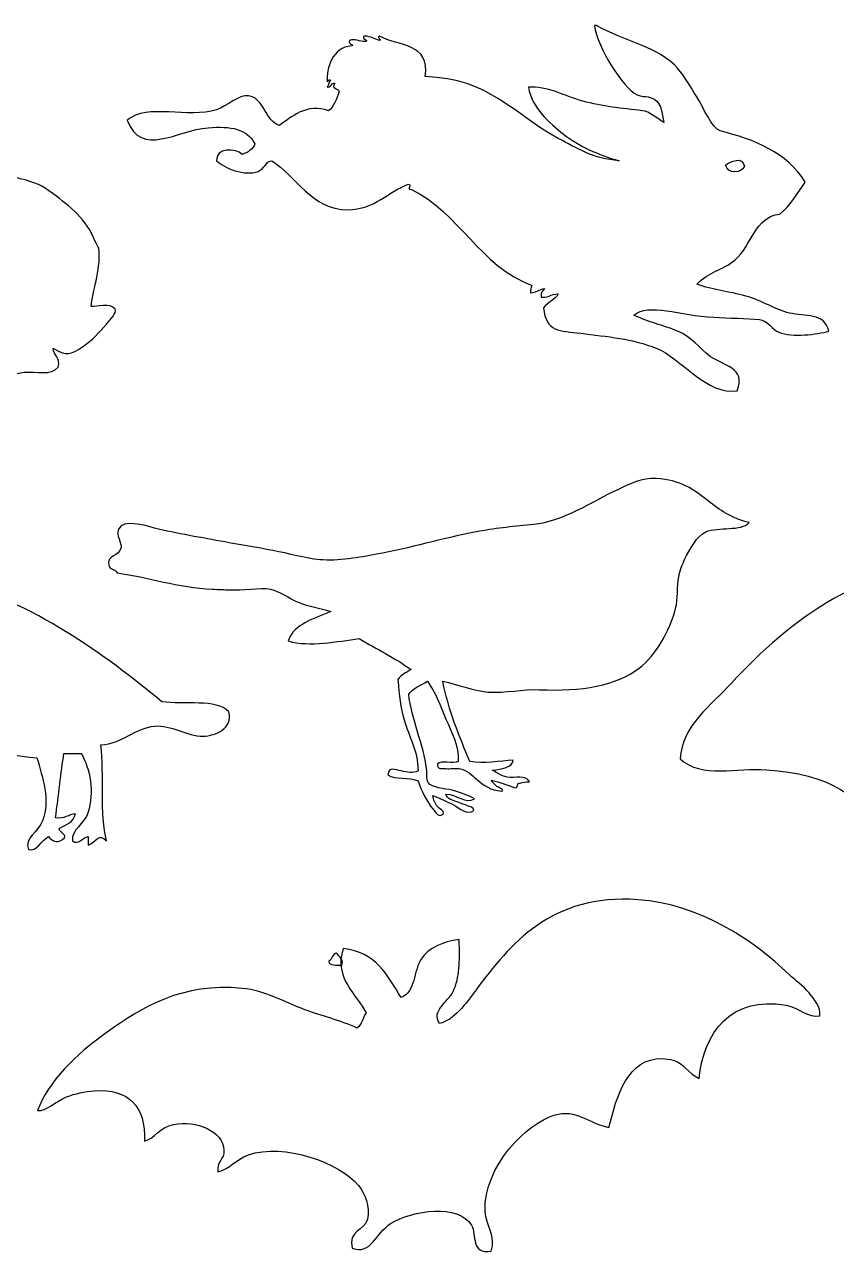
# Model space of a CAD drawing. Header units: centimetres. Extents: x -66 to 65, y -66 to 66.
# Drawn here: x -1.52 to 9.15, y 3.81 to 19.98 of the extents above; entities that cross this region are included whole.
import ezdxf

# ---------------------------------------------------------------- set-up
doc = ezdxf.new("R2010")
doc.units = ezdxf.units.CM
doc.header["$MEASUREMENT"] = 0
doc.layers.add('Layer 1', color=7, linetype='Continuous')

msp = doc.modelspace()

# ---------------------------------------------------------------- linework, layer by layer
at = {"layer": 'Layer 1'}
for points, knots in [([(-3.49751, 19.89589), (-3.44708, 19.56037), (-3.28807, 19.27269), (-3.44769, 18.98257), (-3.44769, 18.98257), (-3.55511, 18.78731), (-3.80752, 18.62218), (-3.53072, 18.45123), (-3.53072, 18.45123), (-3.51146, 18.321), (-3.38372, 18.29928), (-3.36464, 18.16892), (-3.36464, 18.16892), (-3.03912, 18.10095), (-2.71604, 18.21504), (-2.36832, 18.16892), (-2.36832, 18.16892), (-2.33821, 18.16495), (-2.33739, 18.15024), (-2.30194, 18.13569), (-2.30194, 18.13569), (-2.27408, 18.12434), (-2.19124, 18.12061), (-2.11927, 18.10254), (-2.11927, 18.10254), (-1.94742, 18.05931), (-1.76589, 18.00496), (-1.57129, 17.95305), (-1.57129, 17.95305), (-1.35187, 17.89455), (-1.3038, 17.87577), (-1.13957, 17.75382), (-1.13957, 17.75382), (-0.92145, 17.59179), (-0.70518, 17.42055), (-0.59159, 17.1394), (-0.59159, 17.1394), (-0.57537, 17.09918), (-0.54441, 17.05698), (-0.54177, 17.03978), (-0.54177, 17.03978), (-0.50645, 16.81041), (-0.61435, 16.51905), (-0.64139, 16.27593), (-0.64139, 16.27593), (-0.57678, 16.264), (-0.39054, 16.32983), (-0.3259, 16.24272), (-0.3259, 16.24272), (-0.30473, 16.18893), (-0.38363, 16.11199), (-0.44216, 16.04349), (-0.44216, 16.04349), (-0.54082, 15.92795), (-0.61552, 15.84283), (-0.75768, 15.74454), (-0.75768, 15.74454), (-0.90254, 15.64442), (-0.97453, 15.62098), (-1.13961, 15.72795), (-1.13961, 15.72795), (-1.13577, 15.62656), (-1.04584, 15.61145), (-1.07317, 15.47887), (-1.07317, 15.47887), (-1.17284, 15.36489), (-1.35836, 15.42474), (-1.52151, 15.41246), (-1.52151, 15.41246), (-1.58901, 15.40741), (-1.65322, 15.38444), (-1.72077, 15.37928), (-1.72077, 15.37928), (-1.89164, 15.36608), (-2.06237, 15.3956), (-2.21895, 15.36269), (-2.21895, 15.36269), (-2.3496, 15.33515), (-2.44083, 15.25252), (-2.63411, 15.27961), (-2.63411, 15.27961), (-2.70489, 15.28953), (-2.76701, 15.35764), (-2.83337, 15.34607), (-2.83337, 15.34607), (-2.85623, 15.36747), (-2.8498, 15.4182), (-2.84999, 15.46228), (-2.84999, 15.46228), (-2.97969, 15.42526), (-3.05287, 15.28384), (-3.19868, 15.26305), (-3.19868, 15.26305), (-3.31422, 15.24651), (-3.40529, 15.31462), (-3.53079, 15.31284), (-3.53079, 15.31284), (-3.57765, 15.31025), (-3.57241, 15.35978), (-3.5972, 15.3793), (-3.5972, 15.3793), (-3.76177, 15.3493), (-4.0539, 15.30112), (-4.14515, 15.42907), (-4.14515, 15.42907), (-4.09464, 15.5889), (-3.90644, 15.61108), (-3.69684, 15.61171), (-3.69684, 15.61171), (-3.58868, 15.77853), (-3.45811, 15.99885), (-3.51417, 16.27592), (-3.51417, 16.27592), (-3.53039, 16.32061), (-3.59508, 16.3168), (-3.61379, 16.35897), (-3.61379, 16.35897), (-3.60985, 16.50682), (-3.7356, 16.52497), (-3.73002, 16.67446), (-3.73002, 16.67446), (-3.73468, 16.70928), (-3.77439, 16.65041), (-3.79646, 16.69105), (-3.79646, 16.69105), (-3.78717, 16.84295), (-3.94772, 16.88816), (-4.01233, 16.98992), (-4.01233, 16.98992), (-4.09649, 17.12248), (-4.09096, 17.28866), (-4.16177, 17.45487), (-4.16177, 17.45487), (-4.30015, 17.47879), (-4.29438, 17.4654), (-4.44405, 17.45487), (-4.44405, 17.45487), (-4.53382, 17.50903), (-4.60497, 17.58179), (-4.67654, 17.65413), (-4.67654, 17.65413), (-4.68609, 17.9571), (-4.53999, 18.10435), (-4.49387, 18.35155), (-4.49387, 18.35155), (-4.35846, 18.49292), (-4.27662, 18.41804), (-4.17838, 18.50099), (-4.17838, 18.50099), (-3.94089, 18.70162), (-4.27429, 19.27852), (-4.22823, 19.61356), (-4.22823, 19.61356), (-4.21479, 19.71095), (-4.1583, 19.88288), (-4.04551, 19.89584), (-4.04551, 19.89584), (-3.9229, 19.90997), (-3.906, 19.82607), (-3.84631, 19.7464), (-3.84631, 19.7464), (-3.74424, 19.80448), (-3.68568, 19.97757), (-3.49751, 19.89589)], [0, 0, 0, 0, 0.02380952, 0.02380952, 0.02380952, 0.02380952, 0.04761905, 0.04761905, 0.04761905, 0.04761905, 0.07142857, 0.07142857, 0.07142857, 0.07142857, 0.0952381, 0.0952381, 0.0952381, 0.0952381, 0.11904762, 0.11904762, 0.11904762, 0.11904762, 0.14285714, 0.14285714, 0.14285714, 0.14285714, 0.16666667, 0.16666667, 0.16666667, 0.16666667, 0.19047619, 0.19047619, 0.19047619, 0.19047619, 0.21428571, 0.21428571, 0.21428571, 0.21428571, 0.23809524, 0.23809524, 0.23809524, 0.23809524, 0.26190476, 0.26190476, 0.26190476, 0.26190476, 0.28571429, 0.28571429, 0.28571429, 0.28571429, 0.30952381, 0.30952381, 0.30952381, 0.30952381, 0.33333333, 0.33333333, 0.33333333, 0.33333333, 0.35714286, 0.35714286, 0.35714286, 0.35714286, 0.38095238, 0.38095238, 0.38095238, 0.38095238, 0.4047619, 0.4047619, 0.4047619, 0.4047619, 0.42857143, 0.42857143, 0.42857143, 0.42857143, 0.45238095, 0.45238095, 0.45238095, 0.45238095, 0.47619048, 0.47619048, 0.47619048, 0.47619048, 0.5, 0.5, 0.5, 0.5, 0.52380952, 0.52380952, 0.52380952, 0.52380952, 0.54761905, 0.54761905, 0.54761905, 0.54761905, 0.57142857, 0.57142857, 0.57142857, 0.57142857, 0.5952381, 0.5952381, 0.5952381, 0.5952381, 0.61904762, 0.61904762, 0.61904762, 0.61904762, 0.64285714, 0.64285714, 0.64285714, 0.64285714, 0.66666667, 0.66666667, 0.66666667, 0.66666667, 0.69047619, 0.69047619, 0.69047619, 0.69047619, 0.71428571, 0.71428571, 0.71428571, 0.71428571, 0.73809524, 0.73809524, 0.73809524, 0.73809524, 0.76190476, 0.76190476, 0.76190476, 0.76190476, 0.78571429, 0.78571429, 0.78571429, 0.78571429, 0.80952381, 0.80952381, 0.80952381, 0.80952381, 0.83333333, 0.83333333, 0.83333333, 0.83333333, 0.85714286, 0.85714286, 0.85714286, 0.85714286, 0.88095238, 0.88095238, 0.88095238, 0.88095238, 0.9047619, 0.9047619, 0.9047619, 0.9047619, 0.92857143, 0.92857143, 0.92857143, 0.92857143, 0.95238095, 0.95238095, 0.95238095, 0.95238095, 1, 1, 1, 1]), ([(5.96944, 19.96518), (5.97881, 19.96518), (5.98809, 19.96518), (5.99743, 19.96518), (5.99743, 19.96518), (6.35748, 19.75896), (6.71675, 19.71896), (7.01817, 19.44779), (7.01817, 19.44779), (7.12112, 19.35521), (7.22142, 19.17048), (7.31186, 19.02832), (7.31186, 19.02832), (7.38486, 18.91349), (7.52056, 18.60525), (7.61946, 18.58088), (7.61946, 18.58088), (8.0733, 18.46901), (8.49647, 18.29632), (8.73809, 17.90971), (8.73809, 17.90971), (8.63287, 17.76321), (8.54314, 17.60123), (8.40249, 17.49021), (8.40249, 17.49021), (8.07195, 17.45208), (8.04049, 17.08124), (7.81522, 16.88892), (7.81522, 16.88892), (7.64478, 16.7434), (7.4743, 16.73975), (7.31185, 16.56732), (7.31185, 16.56732), (7.52156, 16.49374), (7.73132, 16.47466), (7.95508, 16.41352), (7.95508, 16.41352), (8.16587, 16.35592), (8.34701, 16.23241), (8.52838, 16.18979), (8.52838, 16.18979), (8.7306, 16.14227), (8.99386, 16.19921), (9.04575, 15.95211), (9.04575, 15.95211), (8.88838, 15.90874), (8.5736, 15.86683), (8.38855, 15.93814), (8.38855, 15.93814), (8.31338, 15.96709), (8.23604, 16.09668), (8.13683, 16.10591), (8.13683, 16.10591), (7.96485, 16.12194), (7.73805, 16.12266), (7.53556, 16.1339), (7.53556, 16.1339), (7.09207, 16.15853), (6.67421, 16.32514), (6.48683, 16.16187), (6.48683, 16.16187), (6.68029, 16.06903), (6.86309, 16.03341), (7.06013, 15.95213), (7.06013, 15.95213), (7.25473, 15.87186), (7.33432, 15.73366), (7.4936, 15.61651), (7.4936, 15.61651), (7.64399, 15.50589), (7.96964, 15.47263), (7.84319, 15.16907), (7.84319, 15.16907), (7.45978, 15.09848), (7.0949, 15.60285), (6.78046, 15.7284), (6.78046, 15.7284), (6.47759, 15.84931), (6.13451, 15.88151), (5.78766, 15.92414), (5.78766, 15.92414), (5.51202, 15.95803), (5.3325, 15.93808), (5.29829, 16.25974), (5.29829, 16.25974), (5.35295, 16.33091), (5.44971, 16.36004), (5.49403, 16.44151), (5.49403, 16.44151), (5.41291, 16.4399), (5.32568, 16.38171), (5.27032, 16.39957), (5.27032, 16.39957), (5.25606, 16.46513), (5.29331, 16.4791), (5.31228, 16.51146), (5.31228, 16.51146), (5.24222, 16.50225), (5.20692, 16.45833), (5.13048, 16.4555), (5.13048, 16.4555), (5.12236, 16.50093), (5.13998, 16.52059), (5.14445, 16.5534), (5.14445, 16.5534), (4.45413, 16.80923), (4.20222, 17.50352), (3.56436, 17.81186), (3.56436, 17.81186), (3.49393, 17.80998), (3.58489, 17.88272), (3.5224, 17.88179), (3.5224, 17.88179), (3.2607, 17.78747), (3.08996, 17.54847), (2.72537, 17.54619), (2.72537, 17.54619), (2.25322, 17.54323), (2.04171, 17.99762), (1.7326, 18.18942), (1.7326, 18.18942), (1.64817, 18.18246), (1.63502, 18.08097), (1.55086, 18.04959), (1.55086, 18.04959), (1.3715, 17.9827), (1.10829, 18.09396), (1.00553, 18.18942), (1.00553, 18.18942), (0.98624, 18.36336), (1.26122, 18.35957), (1.3411, 18.27332), (1.3411, 18.27332), (1.41812, 18.29883), (1.48138, 18.33812), (1.50893, 18.41313), (1.50893, 18.41313), (1.39479, 18.61191), (1.20228, 18.64628), (0.89367, 18.62289), (0.89367, 18.62289), (0.48656, 18.59204), (0.01766, 18.22781), (-0.16906, 18.72079), (-0.16906, 18.72079), (0.0973, 18.94889), (0.63384, 18.74114), (1.00556, 18.8606), (1.00556, 18.8606), (1.14534, 18.90553), (1.2939, 19.06076), (1.42503, 19.04237), (1.42503, 19.04237), (1.62802, 19.01393), (1.64799, 18.70992), (1.83053, 18.65087), (1.83053, 18.65087), (1.98134, 18.76615), (2.19714, 18.94834), (2.47373, 18.84661), (2.47373, 18.84661), (2.54959, 18.90125), (2.5811, 19.00031), (2.61356, 19.09831), (2.61356, 19.09831), (2.60115, 19.15625), (2.50503, 19.11866), (2.55765, 19.2102), (2.55765, 19.2102), (2.50251, 19.21406), (2.51489, 19.15038), (2.45975, 19.15427), (2.45975, 19.15427), (2.47504, 19.18557), (2.48293, 19.22431), (2.50171, 19.25214), (2.50171, 19.25214), (2.47782, 19.25278), (2.46551, 19.24174), (2.45975, 19.22417), (2.45975, 19.22417), (2.44679, 19.40906), (2.51957, 19.67478), (2.78135, 19.6996), (2.78135, 19.6996), (2.81829, 19.7154), (2.72497, 19.71611), (2.75338, 19.76953), (2.75338, 19.76953), (2.82077, 19.80194), (2.87829, 19.74746), (2.96314, 19.75553), (2.96314, 19.75553), (3.00886, 19.76712), (2.89406, 19.80453), (2.94917, 19.82546), (2.94917, 19.82546), (3.03378, 19.8262), (3.07612, 19.78463), (3.14488, 19.76955), (3.14488, 19.76955), (3.18306, 19.78217), (3.10239, 19.80082), (3.14488, 19.82546), (3.14488, 19.82546), (3.38674, 19.68976), (3.81549, 19.74095), (3.7462, 19.29412), (3.7462, 19.29412), (4.58078, 19.27483), (4.91955, 18.79189), (5.49406, 18.48309), (5.49406, 18.48309), (5.73655, 18.35276), (5.95301, 18.21636), (6.29112, 18.18946), (6.29112, 18.18946), (6.01889, 18.26545), (5.76357, 18.38083), (5.56399, 18.53903), (5.56399, 18.53903), (5.37778, 18.68664), (5.14857, 18.87539), (5.10256, 19.15429), (5.10256, 19.15429), (5.34542, 19.1772), (5.56794, 19.04047), (5.81572, 18.97249), (5.81572, 18.97249), (6.06895, 18.90301), (6.33253, 18.8783), (6.59878, 18.84665), (6.59878, 18.84665), (6.68686, 18.83617), (6.79484, 18.74669), (6.87842, 18.69285), (6.87842, 18.69285), (6.85458, 18.81818), (6.85323, 18.93201), (6.75256, 19.00048), (6.75256, 19.00048), (6.69049, 19.04271), (6.599, 19.02268), (6.52885, 19.05641), (6.52885, 19.05641), (6.33919, 19.14752), (6.00793, 19.6739), (5.96944, 19.96518)], [0, 0, 0, 0, 0.01587302, 0.01587302, 0.01587302, 0.01587302, 0.03174603, 0.03174603, 0.03174603, 0.03174603, 0.04761905, 0.04761905, 0.04761905, 0.04761905, 0.06349206, 0.06349206, 0.06349206, 0.06349206, 0.07936508, 0.07936508, 0.07936508, 0.07936508, 0.0952381, 0.0952381, 0.0952381, 0.0952381, 0.11111111, 0.11111111, 0.11111111, 0.11111111, 0.12698413, 0.12698413, 0.12698413, 0.12698413, 0.14285714, 0.14285714, 0.14285714, 0.14285714, 0.15873016, 0.15873016, 0.15873016, 0.15873016, 0.17460317, 0.17460317, 0.17460317, 0.17460317, 0.19047619, 0.19047619, 0.19047619, 0.19047619, 0.20634921, 0.20634921, 0.20634921, 0.20634921, 0.22222222, 0.22222222, 0.22222222, 0.22222222, 0.23809524, 0.23809524, 0.23809524, 0.23809524, 0.25396825, 0.25396825, 0.25396825, 0.25396825, 0.26984127, 0.26984127, 0.26984127, 0.26984127, 0.28571429, 0.28571429, 0.28571429, 0.28571429, 0.3015873, 0.3015873, 0.3015873, 0.3015873, 0.31746032, 0.31746032, 0.31746032, 0.31746032, 0.33333333, 0.33333333, 0.33333333, 0.33333333, 0.34920635, 0.34920635, 0.34920635, 0.34920635, 0.36507937, 0.36507937, 0.36507937, 0.36507937, 0.38095238, 0.38095238, 0.38095238, 0.38095238, 0.3968254, 0.3968254, 0.3968254, 0.3968254, 0.41269841, 0.41269841, 0.41269841, 0.41269841, 0.42857143, 0.42857143, 0.42857143, 0.42857143, 0.44444444, 0.44444444, 0.44444444, 0.44444444, 0.46031746, 0.46031746, 0.46031746, 0.46031746, 0.47619048, 0.47619048, 0.47619048, 0.47619048, 0.49206349, 0.49206349, 0.49206349, 0.49206349, 0.50793651, 0.50793651, 0.50793651, 0.50793651, 0.52380952, 0.52380952, 0.52380952, 0.52380952, 0.53968254, 0.53968254, 0.53968254, 0.53968254, 0.55555556, 0.55555556, 0.55555556, 0.55555556, 0.57142857, 0.57142857, 0.57142857, 0.57142857, 0.58730159, 0.58730159, 0.58730159, 0.58730159, 0.6031746, 0.6031746, 0.6031746, 0.6031746, 0.61904762, 0.61904762, 0.61904762, 0.61904762, 0.63492063, 0.63492063, 0.63492063, 0.63492063, 0.65079365, 0.65079365, 0.65079365, 0.65079365, 0.66666667, 0.66666667, 0.66666667, 0.66666667, 0.68253968, 0.68253968, 0.68253968, 0.68253968, 0.6984127, 0.6984127, 0.6984127, 0.6984127, 0.71428571, 0.71428571, 0.71428571, 0.71428571, 0.73015873, 0.73015873, 0.73015873, 0.73015873, 0.74603175, 0.74603175, 0.74603175, 0.74603175, 0.76190476, 0.76190476, 0.76190476, 0.76190476, 0.77777778, 0.77777778, 0.77777778, 0.77777778, 0.79365079, 0.79365079, 0.79365079, 0.79365079, 0.80952381, 0.80952381, 0.80952381, 0.80952381, 0.82539683, 0.82539683, 0.82539683, 0.82539683, 0.84126984, 0.84126984, 0.84126984, 0.84126984, 0.85714286, 0.85714286, 0.85714286, 0.85714286, 0.87301587, 0.87301587, 0.87301587, 0.87301587, 0.88888889, 0.88888889, 0.88888889, 0.88888889, 0.9047619, 0.9047619, 0.9047619, 0.9047619, 0.92063492, 0.92063492, 0.92063492, 0.92063492, 0.93650794, 0.93650794, 0.93650794, 0.93650794, 0.95238095, 0.95238095, 0.95238095, 0.95238095, 0.96825397, 0.96825397, 0.96825397, 0.96825397, 1, 1, 1, 1]), ([(7.68939, 18.13339), (7.71543, 18.01681), (7.90034, 18.01674), (7.94106, 18.11939), (7.94106, 18.11939), (7.90822, 18.25116), (7.76096, 18.18478), (7.68939, 18.13339)], [0, 0, 0, 0, 0.33333333, 0.33333333, 0.33333333, 0.33333333, 1, 1, 1, 1]), ([(12.94465, 13.52602), (12.7138, 13.42574), (12.2534, 13.5552), (12.02263, 13.45503), (12.02263, 13.45503), (12.02546, 12.76561), (12.82188, 12.86511), (12.9092, 12.32026), (12.9092, 12.32026), (13.12775, 10.95702), (11.39607, 10.63857), (10.53322, 10.1216), (10.53322, 10.1216), (10.62045, 9.79508), (11.19851, 9.95952), (11.31337, 9.66056), (11.31337, 9.66056), (11.20381, 9.5366), (11.04233, 9.57071), (10.88789, 9.51885), (10.88789, 9.51885), (10.56721, 9.41093), (10.31425, 9.22821), (9.75312, 9.30599), (9.75312, 9.30599), (9.50145, 9.85926), (9.04136, 10.13342), (8.22822, 10.19261), (8.22822, 10.19261), (7.84838, 10.22023), (7.37758, 10.07561), (7.09342, 10.33445), (7.09342, 10.33445), (7.11993, 10.77363), (7.50757, 11.04488), (7.76721, 11.32735), (7.76721, 11.32735), (8.54334, 12.17187), (9.49637, 12.89456), (11.02965, 12.99401), (11.02965, 12.99401), (10.45807, 13.54323), (11.00324, 14.50184), (11.80985, 14.51888), (11.80985, 14.51888), (12.11555, 14.23097), (12.85014, 14.08233), (12.94465, 13.52602)], [0, 0, 0, 0, 0.07692308, 0.07692308, 0.07692308, 0.07692308, 0.15384615, 0.15384615, 0.15384615, 0.15384615, 0.23076923, 0.23076923, 0.23076923, 0.23076923, 0.30769231, 0.30769231, 0.30769231, 0.30769231, 0.38461538, 0.38461538, 0.38461538, 0.38461538, 0.46153846, 0.46153846, 0.46153846, 0.46153846, 0.53846154, 0.53846154, 0.53846154, 0.53846154, 0.61538462, 0.61538462, 0.61538462, 0.61538462, 0.69230769, 0.69230769, 0.69230769, 0.69230769, 0.76923077, 0.76923077, 0.76923077, 0.76923077, 0.84615385, 0.84615385, 0.84615385, 0.84615385, 1, 1, 1, 1]), ([(7.99998, 13.43767), (7.89349, 13.3203), (7.60144, 13.38758), (7.43107, 13.31572), (7.43107, 13.31572), (7.32008, 13.26897), (7.21133, 13.079), (7.15672, 12.96017), (7.15672, 12.96017), (7.12333, 12.88746), (7.09084, 12.81171), (7.07549, 12.72654), (7.07549, 12.72654), (7.05234, 12.59803), (7.06737, 12.43526), (7.03488, 12.31003), (7.03488, 12.31003), (6.9581, 12.01399), (6.77588, 11.69519), (6.55739, 11.52776), (6.55739, 11.52776), (6.25844, 11.29871), (5.79319, 11.21629), (5.24694, 11.24336), (5.24694, 11.24336), (5.02818, 11.25418), (4.8036, 11.19486), (4.5663, 11.21288), (4.5663, 11.21288), (4.36276, 11.22833), (4.18318, 11.31371), (3.97707, 11.35509), (3.97707, 11.35509), (4.05298, 10.96031), (4.19355, 10.63021), (4.33262, 10.29858), (4.33262, 10.29858), (4.51825, 10.27268), (4.72566, 10.30226), (4.90153, 10.3189), (4.90153, 10.3189), (4.89796, 10.22675), (4.74836, 10.19505), (4.62724, 10.18685), (4.62724, 10.18685), (4.67701, 10.16119), (4.73432, 10.10922), (4.82025, 10.09541), (4.82025, 10.09541), (4.92674, 10.07829), (5.06504, 10.12499), (5.11486, 10.03448), (5.11486, 10.03448), (5.06567, 10.03631), (5.0281, 10.02638), (4.99297, 10.01416), (4.99297, 10.01416), (4.94191, 10.02461), (4.97101, 9.95484), (4.93204, 9.95317), (4.93204, 9.95317), (4.82875, 9.98876), (4.72895, 10.02776), (4.61713, 10.05477), (4.61713, 10.05477), (4.61419, 10.03569), (4.65166, 10.00373), (4.68825, 9.97349), (4.68825, 9.97349), (4.71275, 9.9532), (4.79181, 9.93243), (4.74918, 9.91253), (4.74918, 9.91253), (4.60101, 9.91798), (4.52066, 9.98574), (4.42414, 10.0649), (4.42414, 10.0649), (4.35593, 10.12083), (4.29793, 10.19291), (4.19046, 10.20714), (4.19046, 10.20714), (4.14225, 10.21354), (4.07309, 10.20145), (4.01777, 10.20714), (4.01777, 10.20714), (3.98091, 10.21098), (3.90305, 10.18722), (3.90604, 10.26813), (3.90604, 10.26813), (3.94964, 10.31941), (4.11197, 10.26474), (4.18028, 10.29858), (4.18028, 10.29858), (4.19118, 10.5039), (4.0899, 10.68985), (4.01775, 10.85733), (4.01775, 10.85733), (3.94277, 11.03135), (3.88178, 11.2114), (3.77394, 11.35509), (3.77394, 11.35509), (3.69187, 11.29831), (3.58259, 11.26878), (3.53013, 11.18242), (3.53013, 11.18242), (3.55828, 10.87389), (3.73068, 10.50183), (3.76376, 10.20717), (3.76376, 10.20717), (3.77188, 10.13518), (3.75373, 10.0725), (3.78408, 10.02434), (3.78408, 10.02434), (3.82961, 9.95221), (4.00747, 9.94502), (4.09904, 9.92271), (4.09904, 9.92271), (4.22281, 9.89255), (4.30457, 9.85691), (4.39365, 9.811), (4.39365, 9.811), (4.27496, 9.73377), (4.15873, 9.87514), (4.01776, 9.87191), (4.01776, 9.87191), (4.02366, 9.80341), (4.11611, 9.79015), (4.19045, 9.7602), (4.19045, 9.7602), (4.22418, 9.74655), (4.26554, 9.73491), (4.30218, 9.71953), (4.30218, 9.71953), (4.32956, 9.70802), (4.38894, 9.69844), (4.38346, 9.65857), (4.38346, 9.65857), (4.30424, 9.5865), (4.19299, 9.69267), (4.11941, 9.72969), (4.11941, 9.72969), (4.02924, 9.77501), (3.93373, 9.81989), (3.84506, 9.85158), (3.84506, 9.85158), (3.85091, 9.79618), (3.87514, 9.74776), (3.90605, 9.70931), (3.90605, 9.70931), (3.93375, 9.67483), (3.9908, 9.65578), (3.98733, 9.61792), (3.98733, 9.61792), (3.92081, 9.55283), (3.8848, 9.6303), (3.84506, 9.67885), (3.84506, 9.67885), (3.76976, 9.77093), (3.69562, 9.9101), (3.65205, 10.04456), (3.65205, 10.04456), (3.54844, 10.10012), (3.34392, 10.05475), (3.25584, 10.12584), (3.25584, 10.12584), (3.26132, 10.23747), (3.35781, 10.1899), (3.42853, 10.17661), (3.42853, 10.17661), (3.511, 10.16113), (3.58739, 10.1411), (3.65202, 10.17661), (3.65202, 10.17661), (3.64892, 10.4536), (3.53378, 10.61473), (3.46919, 10.84712), (3.46919, 10.84712), (3.42511, 11.00558), (3.39974, 11.16769), (3.38791, 11.37536), (3.38791, 11.37536), (3.42728, 11.43762), (3.49777, 11.46871), (3.5606, 11.50744), (3.5606, 11.50744), (3.35007, 11.65926), (3.10631, 11.77782), (2.87996, 11.91379), (2.87996, 11.91379), (2.5918, 11.87802), (2.23205, 11.79981), (1.94535, 11.88331), (1.94535, 11.88331), (2.02618, 12.11744), (2.28915, 12.16935), (2.50407, 12.26936), (2.50407, 12.26936), (2.3599, 12.31939), (2.22523, 12.32939), (2.07738, 12.3912), (2.07738, 12.3912), (1.95771, 12.44137), (1.83182, 12.54199), (1.71167, 12.56395), (1.71167, 12.56395), (1.57546, 12.58885), (1.34321, 12.5463), (1.1733, 12.55376), (1.1733, 12.55376), (1.11893, 12.55614), (1.03016, 12.56037), (0.94981, 12.56395), (0.94981, 12.56395), (0.50198, 12.58369), (0.10164, 12.72169), (-0.29974, 12.77726), (-0.29974, 12.77726), (-0.3312, 12.837), (-0.39917, 12.81716), (-0.41153, 12.87889), (-0.41153, 12.87889), (-0.43891, 13.01629), (-0.2735, 12.98456), (-0.24894, 13.11257), (-0.24894, 13.11257), (-0.23658, 13.17708), (-0.32207, 13.26415), (-0.27942, 13.35636), (-0.27942, 13.35636), (-0.22134, 13.4819), (0.05192, 13.40184), (0.18789, 13.36649), (0.18789, 13.36649), (0.47269, 13.29251), (0.82392, 13.2388), (1.11232, 13.18366), (1.11232, 13.18366), (1.32047, 13.14387), (1.53608, 13.11063), (1.74216, 13.0719), (1.74216, 13.0719), (1.95735, 13.0315), (2.16832, 12.96871), (2.36187, 12.95003), (2.36187, 12.95003), (2.59513, 12.92743), (2.89061, 12.98175), (3.10342, 13.02112), (3.10342, 13.02112), (3.55125, 13.10393), (3.95485, 13.22691), (4.41393, 13.31571), (4.41393, 13.31571), (4.64679, 13.3608), (4.87978, 13.38532), (5.12505, 13.40718), (5.12505, 13.40718), (5.57624, 13.44742), (5.92242, 13.71052), (6.28316, 13.87446), (6.28316, 13.87446), (6.43524, 13.9436), (6.58759, 14.0271), (6.78092, 14.0167), (6.78092, 14.0167), (7.09847, 13.99961), (7.27707, 13.86795), (7.46161, 13.72211), (7.46161, 13.72211), (7.60745, 13.60672), (7.77384, 13.49255), (7.99998, 13.43767)], [0, 0, 0, 0, 0.01449275, 0.01449275, 0.01449275, 0.01449275, 0.02898551, 0.02898551, 0.02898551, 0.02898551, 0.04347826, 0.04347826, 0.04347826, 0.04347826, 0.05797101, 0.05797101, 0.05797101, 0.05797101, 0.07246377, 0.07246377, 0.07246377, 0.07246377, 0.08695652, 0.08695652, 0.08695652, 0.08695652, 0.10144928, 0.10144928, 0.10144928, 0.10144928, 0.11594203, 0.11594203, 0.11594203, 0.11594203, 0.13043478, 0.13043478, 0.13043478, 0.13043478, 0.14492754, 0.14492754, 0.14492754, 0.14492754, 0.15942029, 0.15942029, 0.15942029, 0.15942029, 0.17391304, 0.17391304, 0.17391304, 0.17391304, 0.1884058, 0.1884058, 0.1884058, 0.1884058, 0.20289855, 0.20289855, 0.20289855, 0.20289855, 0.2173913, 0.2173913, 0.2173913, 0.2173913, 0.23188406, 0.23188406, 0.23188406, 0.23188406, 0.24637681, 0.24637681, 0.24637681, 0.24637681, 0.26086957, 0.26086957, 0.26086957, 0.26086957, 0.27536232, 0.27536232, 0.27536232, 0.27536232, 0.28985507, 0.28985507, 0.28985507, 0.28985507, 0.30434783, 0.30434783, 0.30434783, 0.30434783, 0.31884058, 0.31884058, 0.31884058, 0.31884058, 0.33333333, 0.33333333, 0.33333333, 0.33333333, 0.34782609, 0.34782609, 0.34782609, 0.34782609, 0.36231884, 0.36231884, 0.36231884, 0.36231884, 0.37681159, 0.37681159, 0.37681159, 0.37681159, 0.39130435, 0.39130435, 0.39130435, 0.39130435, 0.4057971, 0.4057971, 0.4057971, 0.4057971, 0.42028986, 0.42028986, 0.42028986, 0.42028986, 0.43478261, 0.43478261, 0.43478261, 0.43478261, 0.44927536, 0.44927536, 0.44927536, 0.44927536, 0.46376812, 0.46376812, 0.46376812, 0.46376812, 0.47826087, 0.47826087, 0.47826087, 0.47826087, 0.49275362, 0.49275362, 0.49275362, 0.49275362, 0.50724638, 0.50724638, 0.50724638, 0.50724638, 0.52173913, 0.52173913, 0.52173913, 0.52173913, 0.53623188, 0.53623188, 0.53623188, 0.53623188, 0.55072464, 0.55072464, 0.55072464, 0.55072464, 0.56521739, 0.56521739, 0.56521739, 0.56521739, 0.57971014, 0.57971014, 0.57971014, 0.57971014, 0.5942029, 0.5942029, 0.5942029, 0.5942029, 0.60869565, 0.60869565, 0.60869565, 0.60869565, 0.62318841, 0.62318841, 0.62318841, 0.62318841, 0.63768116, 0.63768116, 0.63768116, 0.63768116, 0.65217391, 0.65217391, 0.65217391, 0.65217391, 0.66666667, 0.66666667, 0.66666667, 0.66666667, 0.68115942, 0.68115942, 0.68115942, 0.68115942, 0.69565217, 0.69565217, 0.69565217, 0.69565217, 0.71014493, 0.71014493, 0.71014493, 0.71014493, 0.72463768, 0.72463768, 0.72463768, 0.72463768, 0.73913043, 0.73913043, 0.73913043, 0.73913043, 0.75362319, 0.75362319, 0.75362319, 0.75362319, 0.76811594, 0.76811594, 0.76811594, 0.76811594, 0.7826087, 0.7826087, 0.7826087, 0.7826087, 0.79710145, 0.79710145, 0.79710145, 0.79710145, 0.8115942, 0.8115942, 0.8115942, 0.8115942, 0.82608696, 0.82608696, 0.82608696, 0.82608696, 0.84057971, 0.84057971, 0.84057971, 0.84057971, 0.85507246, 0.85507246, 0.85507246, 0.85507246, 0.86956522, 0.86956522, 0.86956522, 0.86956522, 0.88405797, 0.88405797, 0.88405797, 0.88405797, 0.89855072, 0.89855072, 0.89855072, 0.89855072, 0.91304348, 0.91304348, 0.91304348, 0.91304348, 0.92753623, 0.92753623, 0.92753623, 0.92753623, 0.94202899, 0.94202899, 0.94202899, 0.94202899, 0.95652174, 0.95652174, 0.95652174, 0.95652174, 0.97101449, 0.97101449, 0.97101449, 0.97101449, 1, 1, 1, 1]), ([(1.16508, 10.95371), (1.22792, 10.73667), (0.98559, 10.63513), (0.82924, 10.63314), (0.82924, 10.63314), (0.61371, 10.63023), (0.40384, 10.78557), (0.19493, 10.76509), (0.19493, 10.76509), (-0.07561, 10.73858), (-0.22994, 10.53443), (-0.51394, 10.51995), (-0.51394, 10.51995), (-0.46721, 10.12091), (-0.53146, 9.60981), (-0.43938, 9.25659), (-0.43938, 9.25659), (-0.53704, 9.37668), (-0.58657, 9.23429), (-0.68192, 9.2), (-0.68192, 9.2), (-0.68192, 9.23776), (-0.68192, 9.27543), (-0.68192, 9.31314), (-0.68192, 9.31314), (-0.75529, 9.30422), (-0.80823, 9.2003), (-0.8871, 9.2566), (-0.8871, 9.2566), (-0.90345, 9.405), (-0.72996, 9.48205), (-0.68192, 9.63374), (-0.68192, 9.63374), (-0.60083, 9.88951), (-0.65207, 10.21016), (-0.77516, 10.40683), (-0.77516, 10.40683), (-0.84969, 10.40683), (-0.92441, 10.40683), (-0.999, 10.40683), (-0.999, 10.40683), (-1.03885, 10.15622), (-1.06909, 9.85446), (-1.11097, 9.55831), (-1.11097, 9.55831), (-0.99225, 9.54516), (-0.94098, 9.60027), (-0.84969, 9.6149), (-0.84969, 9.6149), (-0.86903, 9.5024), (-0.96698, 9.46925), (-1.05498, 9.42628), (-1.05498, 9.42628), (-1.09501, 9.38389), (-0.91771, 9.33368), (-1.01765, 9.27544), (-1.01765, 9.27544), (-1.10594, 9.22221), (-1.14491, 9.2539), (-1.20429, 9.31314), (-1.20429, 9.31314), (-1.29216, 9.26663), (-1.35852, 9.10928), (-1.46535, 9.14338), (-1.46535, 9.14338), (-1.52874, 9.29729), (-1.3342, 9.37362), (-1.27885, 9.52057), (-1.27885, 9.52057), (-1.17579, 9.79402), (-1.28007, 10.08707), (-1.35352, 10.35025), (-1.35352, 10.35025), (-2.4068, 10.43701), (-3.13451, 10.79536), (-3.48024, 11.59472), (-3.48024, 11.59472), (-3.58787, 11.84353), (-3.62756, 12.13177), (-3.83468, 12.34897), (-3.83468, 12.34897), (-3.9099, 12.27719), (-3.98967, 12.18951), (-4.09596, 12.2924), (-4.09596, 12.2924), (-4.09286, 12.40249), (-4.01084, 12.43263), (-3.98404, 12.51875), (-3.98404, 12.51875), (-4.12152, 12.8888), (-4.41317, 13.10321), (-4.97279, 13.04673), (-4.97279, 13.04673), (-5.00854, 13.09232), (-4.98454, 13.19823), (-4.99136, 13.273), (-4.99136, 13.273), (-4.79353, 13.31089), (-4.6728, 13.27461), (-4.54374, 13.36727), (-4.54374, 13.36727), (-4.39036, 13.47726), (-4.37287, 13.7198), (-4.15192, 13.72552), (-4.15192, 13.72552), (-4.02415, 13.72877), (-3.92753, 13.65972), (-3.85339, 13.61244), (-3.85339, 13.61244), (-3.79378, 13.57434), (-3.67649, 13.49753), (-3.62953, 13.42379), (-3.62953, 13.42379), (-3.4738, 13.1795), (-3.60651, 12.67203), (-3.25641, 12.59419), (-3.25641, 12.59419), (-3.08208, 12.5554), (-2.77823, 12.62837), (-2.56616, 12.613), (-2.56616, 12.613), (-1.95471, 12.56876), (-1.42649, 12.28254), (-0.98035, 12.00959), (-0.98035, 12.00959), (-0.49603, 11.71336), (-0.10162, 11.40197), (0.28819, 11.08569), (0.28819, 11.08569), (0.57964, 11.04076), (1.00196, 11.12831), (1.16508, 10.95371)], [0, 0, 0, 0, 0.02941176, 0.02941176, 0.02941176, 0.02941176, 0.05882353, 0.05882353, 0.05882353, 0.05882353, 0.08823529, 0.08823529, 0.08823529, 0.08823529, 0.11764706, 0.11764706, 0.11764706, 0.11764706, 0.14705882, 0.14705882, 0.14705882, 0.14705882, 0.17647059, 0.17647059, 0.17647059, 0.17647059, 0.20588235, 0.20588235, 0.20588235, 0.20588235, 0.23529412, 0.23529412, 0.23529412, 0.23529412, 0.26470588, 0.26470588, 0.26470588, 0.26470588, 0.29411765, 0.29411765, 0.29411765, 0.29411765, 0.32352941, 0.32352941, 0.32352941, 0.32352941, 0.35294118, 0.35294118, 0.35294118, 0.35294118, 0.38235294, 0.38235294, 0.38235294, 0.38235294, 0.41176471, 0.41176471, 0.41176471, 0.41176471, 0.44117647, 0.44117647, 0.44117647, 0.44117647, 0.47058824, 0.47058824, 0.47058824, 0.47058824, 0.5, 0.5, 0.5, 0.5, 0.52941176, 0.52941176, 0.52941176, 0.52941176, 0.55882353, 0.55882353, 0.55882353, 0.55882353, 0.58823529, 0.58823529, 0.58823529, 0.58823529, 0.61764706, 0.61764706, 0.61764706, 0.61764706, 0.64705882, 0.64705882, 0.64705882, 0.64705882, 0.67647059, 0.67647059, 0.67647059, 0.67647059, 0.70588235, 0.70588235, 0.70588235, 0.70588235, 0.73529412, 0.73529412, 0.73529412, 0.73529412, 0.76470588, 0.76470588, 0.76470588, 0.76470588, 0.79411765, 0.79411765, 0.79411765, 0.79411765, 0.82352941, 0.82352941, 0.82352941, 0.82352941, 0.85294118, 0.85294118, 0.85294118, 0.85294118, 0.88235294, 0.88235294, 0.88235294, 0.88235294, 0.91176471, 0.91176471, 0.91176471, 0.91176471, 0.94117647, 0.94117647, 0.94117647, 0.94117647, 1, 1, 1, 1]), ([(8.92835, 6.95967), (8.77534, 6.92353), (8.65273, 7.07228), (8.48689, 7.10019), (8.48689, 7.10019), (7.75188, 7.2238), (7.40257, 6.73652), (7.3431, 6.13695), (7.3431, 6.13695), (7.19245, 6.20693), (7.14511, 6.33711), (7.002, 6.37777), (7.002, 6.37777), (6.95945, 6.38989), (6.894, 6.39695), (6.86151, 6.39785), (6.86151, 6.39785), (6.40457, 6.41036), (6.25858, 5.9061), (6.15915, 5.49483), (6.15915, 5.49483), (5.89396, 5.54203), (5.74188, 5.74661), (5.43676, 5.65541), (5.43676, 5.65541), (5.0937, 5.55286), (4.50458, 4.98617), (4.53382, 4.39126), (4.53382, 4.39126), (4.543, 4.20401), (4.68003, 4.06365), (4.61407, 3.86948), (4.61407, 3.86948), (4.33541, 3.82765), (4.42733, 4.08289), (4.35322, 4.21066), (4.35322, 4.21066), (4.18971, 4.49234), (3.57617, 4.41156), (3.28973, 4.23074), (3.28973, 4.23074), (3.0965, 4.10877), (3.03594, 3.81413), (2.78805, 3.90964), (2.78805, 3.90964), (2.71968, 4.13734), (2.95111, 4.13602), (2.98871, 4.2909), (2.98871, 4.2909), (3.02813, 4.45322), (2.95016, 4.63118), (2.8683, 4.73236), (2.8683, 4.73236), (2.6288, 5.0284), (1.88408, 5.29841), (1.42354, 5.13368), (1.42354, 5.13368), (1.25532, 5.07359), (1.18385, 4.94905), (1.02219, 4.91296), (1.02219, 4.91296), (1.01118, 5.07052), (1.10654, 5.06856), (1.10246, 5.19387), (1.10246, 5.19387), (1.09442, 5.44517), (0.73773, 5.59403), (0.44029, 5.53502), (0.44029, 5.53502), (0.26127, 5.49949), (0.18605, 5.34148), (0.059, 5.31428), (0.059, 5.31428), (0.07448, 5.77466), (-0.14349, 6.00421), (-0.60312, 5.97645), (-0.60312, 5.97645), (-0.72194, 5.96928), (-0.8554, 5.93689), (-0.96433, 5.89623), (-0.96433, 5.89623), (-1.11792, 5.83884), (-1.22992, 5.69882), (-1.34557, 5.71563), (-1.34557, 5.71563), (-1.2069, 6.09348), (-0.84157, 6.45588), (-0.44263, 6.73899), (-0.44263, 6.73899), (0.03097, 7.07517), (0.55281, 7.39902), (1.34325, 7.32097), (1.34325, 7.32097), (1.64289, 7.29134), (1.89639, 7.14074), (2.16597, 7.04001), (2.16597, 7.04001), (2.38986, 6.95638), (2.625, 6.90444), (2.84828, 6.79919), (2.84828, 6.79919), (2.91408, 6.84044), (2.9249, 6.93664), (2.96864, 6.99988), (2.96864, 6.99988), (2.85598, 7.23319), (2.53859, 7.45123), (2.66768, 7.84268), (2.66768, 7.84268), (3.09646, 7.80328), (3.25167, 7.49025), (3.43018, 7.20054), (3.43018, 7.20054), (3.62864, 7.28156), (3.58576, 7.54664), (3.69106, 7.70224), (3.69106, 7.70224), (3.79536, 7.85628), (3.96824, 7.93021), (4.19268, 7.96307), (4.19268, 7.96307), (4.19829, 7.66412), (4.20168, 7.46854), (4.11243, 7.28082), (4.11243, 7.28082), (4.04282, 7.13448), (3.82403, 7.0323), (3.93183, 6.85944), (3.93183, 6.85944), (4.12884, 6.90318), (4.2815, 7.12315), (4.41345, 7.3009), (4.41345, 7.3009), (4.85776, 7.8992), (5.3973, 8.56664), (6.54046, 8.48478), (6.54046, 8.48478), (7.35712, 8.42628), (8.04911, 7.96077), (8.52708, 7.50154), (8.52708, 7.50154), (8.6054, 7.42621), (8.71184, 7.35279), (8.78788, 7.26077), (8.78788, 7.26077), (8.85062, 7.18486), (8.94843, 7.07222), (8.92835, 6.95967)], [0, 0, 0, 0, 0.02631579, 0.02631579, 0.02631579, 0.02631579, 0.05263158, 0.05263158, 0.05263158, 0.05263158, 0.07894737, 0.07894737, 0.07894737, 0.07894737, 0.10526316, 0.10526316, 0.10526316, 0.10526316, 0.13157895, 0.13157895, 0.13157895, 0.13157895, 0.15789474, 0.15789474, 0.15789474, 0.15789474, 0.18421053, 0.18421053, 0.18421053, 0.18421053, 0.21052632, 0.21052632, 0.21052632, 0.21052632, 0.23684211, 0.23684211, 0.23684211, 0.23684211, 0.26315789, 0.26315789, 0.26315789, 0.26315789, 0.28947368, 0.28947368, 0.28947368, 0.28947368, 0.31578947, 0.31578947, 0.31578947, 0.31578947, 0.34210526, 0.34210526, 0.34210526, 0.34210526, 0.36842105, 0.36842105, 0.36842105, 0.36842105, 0.39473684, 0.39473684, 0.39473684, 0.39473684, 0.42105263, 0.42105263, 0.42105263, 0.42105263, 0.44736842, 0.44736842, 0.44736842, 0.44736842, 0.47368421, 0.47368421, 0.47368421, 0.47368421, 0.5, 0.5, 0.5, 0.5, 0.52631579, 0.52631579, 0.52631579, 0.52631579, 0.55263158, 0.55263158, 0.55263158, 0.55263158, 0.57894737, 0.57894737, 0.57894737, 0.57894737, 0.60526316, 0.60526316, 0.60526316, 0.60526316, 0.63157895, 0.63157895, 0.63157895, 0.63157895, 0.65789474, 0.65789474, 0.65789474, 0.65789474, 0.68421053, 0.68421053, 0.68421053, 0.68421053, 0.71052632, 0.71052632, 0.71052632, 0.71052632, 0.73684211, 0.73684211, 0.73684211, 0.73684211, 0.76315789, 0.76315789, 0.76315789, 0.76315789, 0.78947368, 0.78947368, 0.78947368, 0.78947368, 0.81578947, 0.81578947, 0.81578947, 0.81578947, 0.84210526, 0.84210526, 0.84210526, 0.84210526, 0.86842105, 0.86842105, 0.86842105, 0.86842105, 0.89473684, 0.89473684, 0.89473684, 0.89473684, 0.92105263, 0.92105263, 0.92105263, 0.92105263, 0.94736842, 0.94736842, 0.94736842, 0.94736842, 1, 1, 1, 1]), ([(2.58386, 7.7821), (2.61193, 7.74075), (2.69647, 7.68272), (2.64149, 7.61888), (2.64149, 7.61888), (2.5845, 7.63552), (2.48491, 7.60954), (2.47824, 7.67651), (2.47824, 7.67651), (2.52671, 7.69841), (2.51869, 7.77686), (2.58386, 7.7821)], [0, 0, 0, 0, 0.25, 0.25, 0.25, 0.25, 0.5, 0.5, 0.5, 0.5, 1, 1, 1, 1])]:
    msp.add_open_spline(points, degree=3, knots=knots, dxfattribs=at)

doc.saveas('drawing.dxf')
